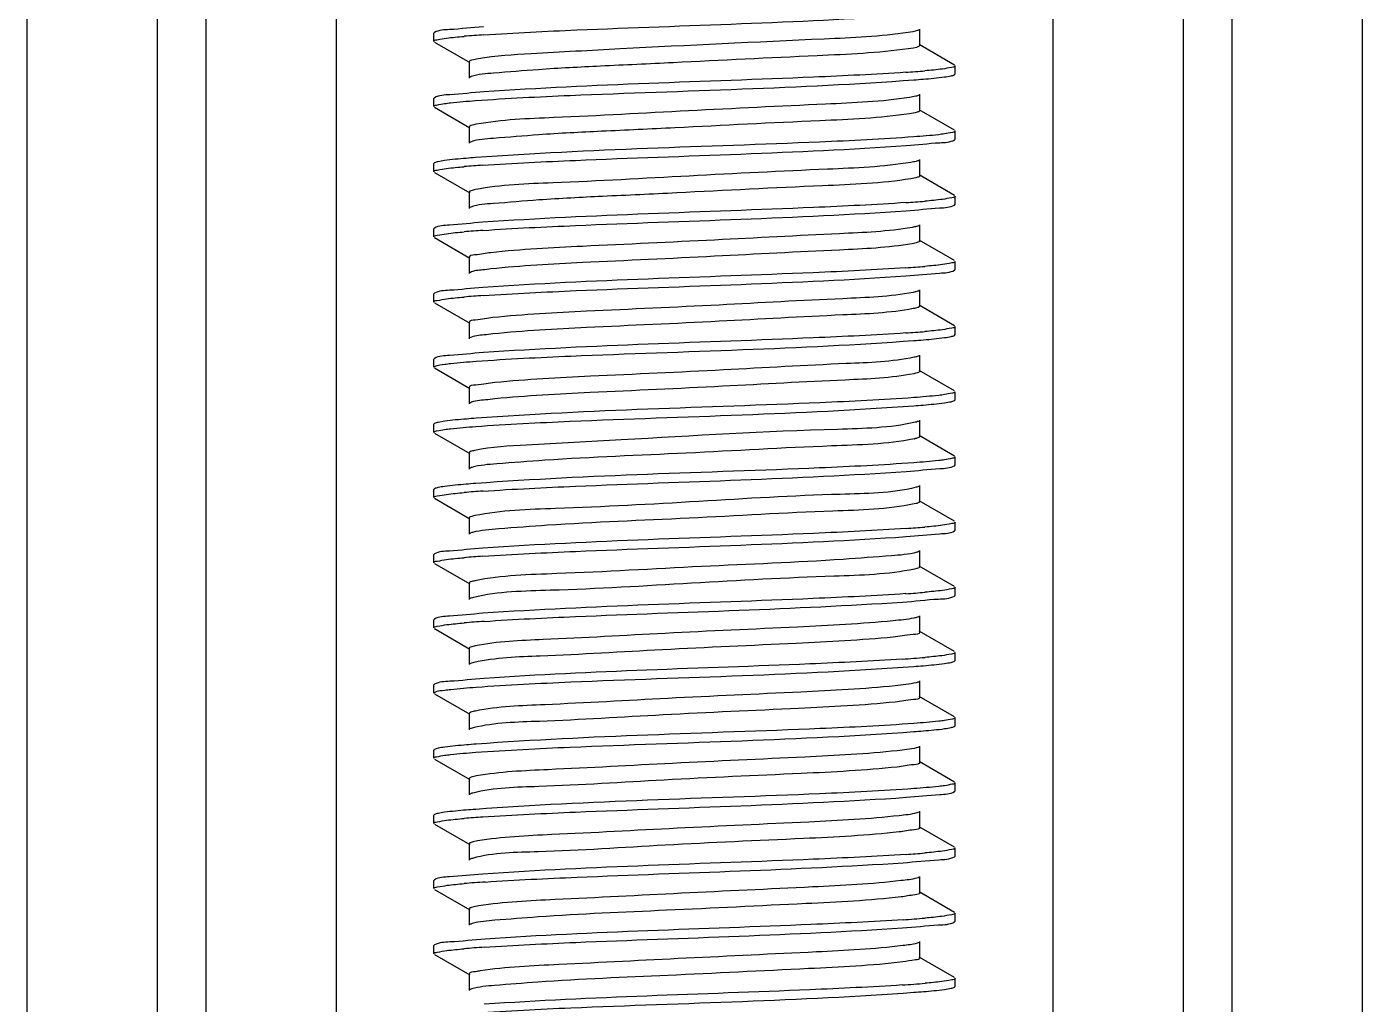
# Model space of a CAD drawing. Extents: x 27938 to 1507990, y 110129 to 923079.
# Drawn here: x 461348 to 461836.2, y 342401 to 342758.2 of the extents above; entities that cross this region are included whole.
import ezdxf

# ---------------------------------------------------------------- set-up
doc = ezdxf.new("R2010")
doc.units = 0
doc.header["$LTSCALE"] = 1000
doc.header["$MEASUREMENT"] = 0

msp = doc.modelspace()

# ---------------------------------------------------------------- linework, layer by layer
at = {"linetype": 'Continuous'}
for p, q in [((461347.99, 346328.15), (461347.99, 341587.12)), ((461395.62, 346328.15), (461395.62, 341587.12)), ((461413.48, 346328.15), (461413.48, 341587.12)), ((461461.1, 346328.15), (461461.1, 341587.12)), ((461723.05, 346328.15), (461723.05, 341587.12)), ((461770.67, 346328.15), (461770.67, 341587.12)), ((461788.53, 346328.15), (461788.53, 341587.12)), ((461836.16, 346328.15), (461836.16, 341587.12)), ((461497.05, 342756.05), (461496.82, 342755.79)), ((461496.82, 342752.81), (461496.82, 342755.79)), ((461496.82, 342752.81), (461496.82, 342755.79)), ((461674.44, 342751.32), (461674.44, 342757.28)), ((461497.05, 342752.55), (461509.97, 342745.07)), ((461687.1, 342744.14), (461674.18, 342751.63)), ((461509.71, 342745.37), (461509.71, 342739.42)), ((461687.33, 342740.91), (461687.33, 342743.88)), ((461687.33, 342740.91), (461687.33, 342743.88)), ((461687.1, 342740.65), (461687.33, 342740.91)), ((461497.05, 342732.24), (461496.82, 342731.98)), ((461496.82, 342729), (461496.82, 342731.98)), ((461496.82, 342729), (461496.82, 342731.98)), ((461674.44, 342727.51), (461674.44, 342733.47)), ((461497.05, 342728.74), (461509.97, 342721.26)), ((461687.1, 342720.33), (461674.18, 342727.81)), ((461509.71, 342721.56), (461509.71, 342715.61)), ((461687.33, 342717.09), (461687.33, 342720.07)), ((461687.33, 342717.09), (461687.33, 342720.07)), ((461510.41, 342716.1), (461509.97, 342715.91)), ((461687.1, 342716.83), (461687.33, 342717.09)), ((461674.44, 342703.7), (461674.44, 342709.65)), ((461497.05, 342708.42), (461496.82, 342708.16)), ((461496.82, 342705.19), (461496.82, 342708.16)), ((461496.82, 342705.19), (461496.82, 342708.16)), ((461497.05, 342704.93), (461509.97, 342697.44)), ((461687.1, 342696.52), (461674.18, 342704)), ((461509.71, 342697.75), (461509.71, 342691.79)), ((461687.33, 342693.28), (461687.33, 342696.26)), ((461687.33, 342693.28), (461687.33, 342696.26)), ((461510.37, 342692.27), (461509.97, 342692.09)), ((461687.1, 342693.02), (461687.33, 342693.28)), ((461674.44, 342679.89), (461674.44, 342685.84)), ((461497.05, 342684.61), (461496.82, 342684.35)), ((461496.82, 342681.37), (461496.82, 342684.35)), ((461496.82, 342681.37), (461496.82, 342684.35)), ((461497.05, 342681.11), (461509.97, 342673.63)), ((461687.1, 342672.71), (461674.18, 342680.19)), ((461509.71, 342673.93), (461509.71, 342667.98)), ((461687.33, 342669.47), (461687.33, 342672.44)), ((461687.33, 342669.47), (461687.33, 342672.44)), ((461687.1, 342669.21), (461687.33, 342669.47)), ((461497.05, 342660.8), (461496.82, 342660.54)), ((461674.44, 342656.07), (461674.44, 342662.03)), ((461496.82, 342657.56), (461496.82, 342660.54)), ((461496.82, 342657.56), (461496.82, 342660.54)), ((461497.05, 342657.3), (461509.97, 342649.82)), ((461687.1, 342648.89), (461674.18, 342656.38)), ((461509.71, 342650.12), (461509.71, 342644.17)), ((461687.33, 342645.66), (461687.33, 342648.63)), ((461687.33, 342645.66), (461687.33, 342648.63)), ((461687.1, 342645.39), (461687.33, 342645.66)), ((461497.05, 342636.99), (461496.82, 342636.73)), ((461496.82, 342633.75), (461496.82, 342636.73)), ((461496.82, 342633.75), (461496.82, 342636.73)), ((461674.44, 342632.26), (461674.44, 342638.21)), ((461497.05, 342633.49), (461509.97, 342626.01)), ((461687.1, 342625.08), (461674.18, 342632.56)), ((461509.71, 342626.31), (461509.71, 342620.35)), ((461687.1, 342621.58), (461687.33, 342621.84)), ((461687.33, 342621.84), (461687.33, 342624.82)), ((461687.33, 342621.84), (461687.33, 342624.82)), ((461497.05, 342613.17), (461496.82, 342612.91)), ((461496.82, 342609.94), (461496.82, 342612.91)), ((461496.82, 342609.94), (461496.82, 342612.91)), ((461674.44, 342608.45), (461674.44, 342614.4)), ((461497.05, 342609.68), (461509.97, 342602.19)), ((461687.1, 342601.27), (461674.18, 342608.75)), ((461509.71, 342602.49), (461509.71, 342596.54)), ((461687.1, 342597.77), (461687.33, 342598.03)), ((461687.33, 342598.03), (461687.33, 342601.01)), ((461687.33, 342598.03), (461687.33, 342601.01)), ((461497.05, 342589.36), (461496.82, 342589.1)), ((461496.82, 342586.12), (461496.82, 342589.1)), ((461496.82, 342586.12), (461496.82, 342589.1)), ((461674.44, 342584.64), (461674.44, 342590.59)), ((461497.05, 342585.86), (461509.97, 342578.38)), ((461673.06, 342583.94), (461672.39, 342583.79)), ((461687.1, 342577.45), (461674.18, 342584.94)), ((461509.71, 342578.68), (461509.71, 342572.73)), ((461687.1, 342573.96), (461687.33, 342574.22)), ((461687.33, 342574.22), (461687.33, 342577.19)), ((461687.33, 342574.22), (461687.33, 342577.19)), ((461497.05, 342565.55), (461496.82, 342565.29)), ((461496.82, 342562.31), (461496.82, 342565.29)), ((461496.82, 342562.31), (461496.82, 342565.29)), ((461674.44, 342560.82), (461674.44, 342566.78)), ((461497.05, 342562.05), (461509.97, 342554.57)), ((461673.35, 342560.2), (461672.43, 342559.98)), ((461687.1, 342553.64), (461674.18, 342561.12)), ((461509.71, 342554.87), (461509.71, 342548.92)), ((461687.33, 342550.4), (461687.33, 342553.38)), ((461687.33, 342550.4), (461687.33, 342553.38)), ((461687.1, 342550.14), (461687.33, 342550.4)), ((461497.05, 342541.74), (461496.82, 342541.47)), ((461496.82, 342538.5), (461496.82, 342541.47)), ((461496.82, 342538.5), (461496.82, 342541.47)), ((461674.44, 342537.01), (461674.44, 342542.96)), ((461497.05, 342538.24), (461509.97, 342530.76)), ((461687.1, 342529.83), (461674.18, 342537.31)), ((461509.71, 342531.06), (461509.71, 342525.1)), ((461687.33, 342526.59), (461687.33, 342529.57)), ((461687.33, 342526.59), (461687.33, 342529.57)), ((461687.1, 342526.33), (461687.33, 342526.59)), ((461674.44, 342513.2), (461674.44, 342519.15)), ((461497.05, 342517.92), (461496.82, 342517.66)), ((461496.82, 342514.69), (461496.82, 342517.66)), ((461496.82, 342514.69), (461496.82, 342517.66)), ((461497.05, 342514.42), (461509.97, 342506.94)), ((461687.1, 342506.02), (461674.18, 342513.5)), ((461509.71, 342507.24), (461509.71, 342501.29)), ((461687.33, 342502.78), (461687.33, 342505.76)), ((461687.33, 342502.78), (461687.33, 342505.76)), ((461687.1, 342502.52), (461687.33, 342502.78)), ((461674.44, 342489.38), (461674.44, 342495.34)), ((461497.05, 342494.11), (461496.82, 342493.85)), ((461496.82, 342490.87), (461496.82, 342493.85)), ((461496.82, 342490.87), (461496.82, 342493.85)), ((461497.05, 342490.61), (461509.97, 342483.13)), ((461687.1, 342482.2), (461674.18, 342489.69)), ((461509.71, 342483.43), (461509.71, 342477.48)), ((461687.33, 342478.97), (461687.33, 342481.94)), ((461687.33, 342478.97), (461687.33, 342481.94)), ((461687.1, 342478.71), (461687.33, 342478.97)), ((461674.44, 342465.57), (461674.44, 342471.52)), ((461497.05, 342470.3), (461496.82, 342470.04)), ((461496.82, 342467.06), (461496.82, 342470.04)), ((461496.82, 342467.06), (461496.82, 342470.04)), ((461497.05, 342466.8), (461509.97, 342459.32)), ((461687.1, 342458.39), (461674.18, 342465.87)), ((461509.71, 342459.62), (461509.71, 342453.66)), ((461687.33, 342455.15), (461687.33, 342458.13)), ((461687.33, 342455.15), (461687.33, 342458.13)), ((461687.1, 342454.89), (461687.33, 342455.15)), ((461497.05, 342446.48), (461496.82, 342446.22)), ((461496.82, 342443.25), (461496.82, 342446.22)), ((461496.82, 342443.25), (461496.82, 342446.22)), ((461674.44, 342441.76), (461674.44, 342447.71)), ((461497.05, 342442.99), (461509.97, 342435.5)), ((461687.1, 342434.58), (461674.18, 342442.06)), ((461509.71, 342435.81), (461509.71, 342429.85)), ((461687.1, 342431.08), (461687.33, 342431.34)), ((461687.33, 342431.34), (461687.33, 342434.32)), ((461687.33, 342431.34), (461687.33, 342434.32)), ((461497.05, 342422.67), (461496.82, 342422.41)), ((461496.82, 342419.43), (461496.82, 342422.41)), ((461496.82, 342419.43), (461496.82, 342422.41)), ((461674.44, 342417.95), (461674.44, 342423.9)), ((461497.05, 342419.17), (461509.97, 342411.69)), ((461687.1, 342410.76), (461674.18, 342418.25)), ((461509.71, 342411.99), (461509.71, 342406.04)), ((461687.1, 342407.27), (461687.33, 342407.53)), ((461687.33, 342407.53), (461687.33, 342410.5)), ((461687.33, 342407.53), (461687.33, 342410.5))]:
    msp.add_line(p, q, dxfattribs=at)
for centre, radius, start, end in [((461542.58, 342341.46), 414.65, 93.7954, 94.806), ((461641.94, 343150.67), 410.07, 273.829, 274.8033), ((461542.04, 342300.56), 407.91, 93.8436, 94.8035), ((461642.12, 343100.75), 407.77, 273.8442, 274.8035), ((461542.11, 342275.87), 408.78, 93.8362, 94.8047), ((461642, 343078.39), 409.22, 273.8345, 274.8034), ((461542.29, 342249.88), 410.97, 93.8204, 94.8056), ((461641.94, 343055.34), 409.99, 273.8294, 274.8033), ((461668.54, 342626.17), 18.96, 281.4996, 282.8069), ((461542.04, 342181.5), 407.9, 93.8437, 94.8034), ((461642.12, 342981.63), 407.71, 273.8446, 274.8036), ((461542.11, 342156.86), 408.74, 93.8366, 94.8046), ((461642.01, 342959.28), 409.19, 273.8348, 274.8034), ((461542.73, 342125.22), 416.58, 93.7887, 94.801), ((461640.25, 342957.6), 431.38, 273.6947, 274.7994), ((461542.04, 342062.44), 407.89, 93.8438, 94.8034), ((461642.13, 342862.51), 407.66, 273.845, 274.8036), ((461543.17, 342024.36), 422.21, 93.753, 94.8001), ((461640.65, 342857.33), 426.34, 273.7263, 274.8), ((461542.74, 342005.98), 416.76, 93.7875, 94.801), ((461640.27, 342838.38), 431.22, 273.6957, 274.7994)]:
    msp.add_arc(centre, radius, start, end, dxfattribs=at)
for points, knots in [([(461515.13, 342755.2), (461526.43, 342755.96), (461577.82, 342758.44), (461629.28, 342759.63), (461669.32, 342762.35)], [0, 0, 0, 0, 0.21997, 1, 1, 1, 1]), ([(461496.82, 342752.81), (461496.82, 342753.25), (461499.12, 342753.53), (461500.27, 342753.85), (461501.43, 342754)], [0, 0, 0, 0, 0.271456, 1, 1, 1, 1]), ([(461514.91, 342758.16), (461510.78, 342757.88), (461504.98, 342757.08), (461498.66, 342756.98), (461497.05, 342756.05)], [0, 0, 0, 0, 0.690434, 1, 1, 1, 1]), ([(461670.16, 342756.05), (461660.02, 342754.58), (461624.85, 342752.99), (461578.93, 342750.86), (461536.8, 342748.52), (461519.44, 342747.5), (461513.05, 342746.45)], [0, 0, 0, 0, 0.195214, 0.66949, 0.876579, 1, 1, 1, 1]), ([(461674.18, 342756.98), (461674, 342756.88), (461672.7, 342756.4), (461671.32, 342756.22), (461670.16, 342756.05)], [0, 0, 0, 0, 0.145106, 1, 1, 1, 1]), ([(461670.16, 342750.1), (461659.17, 342748.51), (461630.45, 342747.33), (461592.98, 342745.41), (461559.01, 342743.81), (461537.08, 342742.75), (461521.41, 342741.35), (461513.07, 342740.82), (461510.46, 342739.93)], [0, 0, 0, 0, 0.2081, 0.537452, 0.703534, 0.845734, 0.94828, 1, 1, 1, 1]), ([(461674.44, 342751.32), (461674.44, 342751.19), (461672.94, 342750.2), (461671.51, 342750.29), (461670.16, 342750.1)], [0, 0, 0, 0, 0.090621, 1, 1, 1, 1]), ([(461513.05, 342746.45), (461512.21, 342746.32), (461511.31, 342746.1), (461509.71, 342745.7), (461509.71, 342745.37)], [0, 0, 0, 0, 0.718866, 1, 1, 1, 1]), ([(461687.33, 342743.88), (461687.33, 342743.45), (461685.04, 342743.16), (461683.88, 342742.85), (461682.72, 342742.7)], [0, 0, 0, 0, 0.27149, 1, 1, 1, 1]), ([(461510.46, 342739.93), (461510.37, 342739.9), (461510.2, 342739.83), (461510.04, 342739.76), (461509.97, 342739.72)], [0, 0, 0, 0, 0.55363, 1, 1, 1, 1]), ([(461669.32, 342741.51), (461658.08, 342740.75), (461606.69, 342738.27), (461555.23, 342737.07), (461515.13, 342734.37)], [0, 0, 0, 0, 0.218927, 1, 1, 1, 1]), ([(461672.21, 342738.74), (461673.37, 342738.83), (461677.13, 342739.12), (461680.89, 342739.46), (461683.47, 342739.82)], [0, 0, 0, 0, 0.30751, 1, 1, 1, 1]), ([(461683.47, 342739.82), (461684.26, 342739.94), (461685.48, 342740.15), (461686.71, 342740.42), (461687.1, 342740.65)], [0, 0, 0, 0, 0.642991, 1, 1, 1, 1]), ([(461515.13, 342734.37), (461510.95, 342734.08), (461505.08, 342733.27), (461498.68, 342733.17), (461497.05, 342732.24)], [0, 0, 0, 0, 0.690663, 1, 1, 1, 1]), ([(461512.09, 342731.18), (461523.58, 342732.02), (461576.96, 342734.62), (461630.41, 342735.67), (461672.21, 342738.74)], [0, 0, 0, 0, 0.21564, 1, 1, 1, 1]), ([(461496.82, 342729), (461496.82, 342729.38), (461498.74, 342729.69), (461499.75, 342729.95), (461500.73, 342730.09)], [0, 0, 0, 0, 0.274278, 1, 1, 1, 1]), ([(461500.73, 342730.09), (461501.45, 342730.19), (461505.23, 342730.65), (461509.02, 342730.95), (461512.09, 342731.18)], [0, 0, 0, 0, 0.191483, 1, 1, 1, 1]), ([(461670.67, 342732.31), (461660.52, 342730.75), (461633.51, 342729.62), (461590.21, 342727.48), (461547.71, 342725.12), (461521.67, 342724.24), (461512.31, 342722.51)], [0, 0, 0, 0, 0.194105, 0.509785, 0.82001, 1, 1, 1, 1]), ([(461674.18, 342733.16), (461673.8, 342732.94), (461672.6, 342732.65), (461671.43, 342732.43), (461670.67, 342732.31)], [0, 0, 0, 0, 0.36416, 1, 1, 1, 1]), ([(461670.67, 342726.36), (461659.84, 342724.7), (461631.15, 342723.6), (461593.64, 342721.62), (461559.39, 342720.01), (461537.21, 342718.95), (461521.42, 342717.52), (461513.01, 342717.02), (461510.41, 342716.1)], [0, 0, 0, 0, 0.204575, 0.534732, 0.702004, 0.845303, 0.948449, 1, 1, 1, 1]), ([(461674.44, 342727.51), (461674.44, 342727.14), (461672.62, 342726.75), (461671.62, 342726.51), (461670.67, 342726.36)], [0, 0, 0, 0, 0.278319, 1, 1, 1, 1]), ([(461512.31, 342722.51), (461511.66, 342722.39), (461510.92, 342722.22), (461509.71, 342721.83), (461509.71, 342721.56)], [0, 0, 0, 0, 0.712667, 1, 1, 1, 1]), ([(461687.33, 342720.07), (461687.33, 342719.7), (461685.44, 342719.38), (461684.44, 342719.13), (461683.47, 342718.99)], [0, 0, 0, 0, 0.274533, 1, 1, 1, 1]), ([(461672.21, 342717.91), (461660.75, 342717.06), (461607.38, 342714.46), (461553.92, 342713.4), (461512.09, 342710.34)], [0, 0, 0, 0, 0.215051, 1, 1, 1, 1]), ([(461514.7, 342707.55), (461525.99, 342708.32), (461577.57, 342710.8), (461629.22, 342711.99), (461669.46, 342714.73)], [0, 0, 0, 0, 0.219067, 1, 1, 1, 1]), ([(461669.46, 342714.73), (461673.54, 342715.01), (461679.27, 342715.81), (461685.51, 342715.92), (461687.1, 342716.83)], [0, 0, 0, 0, 0.690176, 1, 1, 1, 1]), ([(461683.47, 342718.99), (461682.76, 342718.89), (461679.01, 342718.43), (461675.25, 342718.13), (461672.21, 342717.91)], [0, 0, 0, 0, 0.191313, 1, 1, 1, 1]), ([(461512.09, 342710.34), (461510.93, 342710.25), (461507.13, 342709.96), (461503.34, 342709.62), (461500.73, 342709.25)], [0, 0, 0, 0, 0.307323, 1, 1, 1, 1]), ([(461496.82, 342705.19), (461496.82, 342705.62), (461499.1, 342705.91), (461500.25, 342706.22), (461501.4, 342706.37)], [0, 0, 0, 0, 0.271597, 1, 1, 1, 1]), ([(461500.73, 342709.25), (461499.93, 342709.14), (461498.7, 342708.93), (461497.44, 342708.65), (461497.05, 342708.42)], [0, 0, 0, 0, 0.643579, 1, 1, 1, 1]), ([(461671.15, 342708.58), (461661.11, 342706.93), (461633.99, 342705.88), (461590.41, 342703.67), (461547.57, 342701.25), (461521.34, 342700.47), (461512.02, 342698.64)], [0, 0, 0, 0, 0.1914, 0.508904, 0.82143, 1, 1, 1, 1]), ([(461674.17, 342709.35), (461673.84, 342709.16), (461672.81, 342708.88), (461671.8, 342708.68), (461671.15, 342708.58)], [0, 0, 0, 0, 0.370146, 1, 1, 1, 1]), ([(461671.15, 342702.62), (461660.5, 342700.87), (461631.84, 342699.87), (461594.32, 342697.83), (461559.78, 342696.22), (461537.37, 342695.16), (461521.44, 342693.7), (461512.97, 342693.22), (461510.37, 342692.27)], [0, 0, 0, 0, 0.200932, 0.531835, 0.700309, 0.844745, 0.948548, 1, 1, 1, 1]), ([(461674.44, 342703.7), (461674.43, 342703.37), (461672.87, 342702.97), (461671.97, 342702.76), (461671.15, 342702.62)], [0, 0, 0, 0, 0.281673, 1, 1, 1, 1]), ([(461512.02, 342698.64), (461511.44, 342698.53), (461510.77, 342698.38), (461509.71, 342697.99), (461509.71, 342697.75)], [0, 0, 0, 0, 0.709469, 1, 1, 1, 1]), ([(461687.33, 342696.26), (461687.33, 342695.83), (461685.05, 342695.54), (461683.9, 342695.23), (461682.76, 342695.08)], [0, 0, 0, 0, 0.27161, 1, 1, 1, 1]), ([(461669.46, 342693.9), (461658.17, 342693.13), (461606.59, 342690.64), (461554.94, 342689.46), (461514.7, 342686.71)], [0, 0, 0, 0, 0.219037, 1, 1, 1, 1]), ([(461514.77, 342683.74), (461526.04, 342684.51), (461577.58, 342686.99), (461629.18, 342688.18), (461669.37, 342690.92)], [0, 0, 0, 0, 0.219143, 1, 1, 1, 1]), ([(461669.37, 342690.92), (461673.47, 342691.2), (461679.23, 342691.99), (461685.5, 342692.1), (461687.1, 342693.02)], [0, 0, 0, 0, 0.690266, 1, 1, 1, 1]), ([(461514.7, 342686.71), (461510.62, 342686.43), (461504.89, 342685.64), (461498.65, 342685.53), (461497.05, 342684.61)], [0, 0, 0, 0, 0.690196, 1, 1, 1, 1]), ([(461674.17, 342685.54), (461673.88, 342685.37), (461673.01, 342685.12), (461672.14, 342684.94), (461671.59, 342684.84)], [0, 0, 0, 0, 0.376739, 1, 1, 1, 1]), ([(461496.82, 342681.37), (461496.82, 342681.8), (461499.09, 342682.09), (461500.24, 342682.4), (461501.38, 342682.55)], [0, 0, 0, 0, 0.271633, 1, 1, 1, 1]), ([(461671.59, 342684.84), (461662.84, 342683.29), (461638.66, 342682.33), (461598.57, 342680.1), (461556.08, 342678.19), (461528.79, 342676.81), (461517.64, 342675.61)], [0, 0, 0, 0, 0.172879, 0.468878, 0.781995, 1, 1, 1, 1]), ([(461517.64, 342675.61), (461515.66, 342675.4), (461513.77, 342674.81), (461509.71, 342674.66), (461509.72, 342673.93)], [0, 0, 0, 0, 0.733223, 1, 1, 1, 1]), ([(461671.59, 342678.89), (461662.84, 342677.34), (461638.66, 342676.38), (461598.57, 342674.14), (461556.08, 342672.24), (461528.79, 342670.85), (461517.64, 342669.66)], [0, 0, 0, 0, 0.172879, 0.468878, 0.781995, 1, 1, 1, 1]), ([(461674.44, 342679.89), (461674.43, 342679.6), (461673.11, 342679.2), (461672.31, 342679.01), (461671.59, 342678.89)], [0, 0, 0, 0, 0.285344, 1, 1, 1, 1]), ([(461687.33, 342672.44), (461687.33, 342672.01), (461685.04, 342671.73), (461683.89, 342671.41), (461682.74, 342671.26)], [0, 0, 0, 0, 0.271534, 1, 1, 1, 1]), ([(461517.64, 342669.66), (461516.68, 342669.55), (461514.14, 342669.17), (461511.38, 342669.1), (461509.97, 342668.28)], [0, 0, 0, 0, 0.372684, 1, 1, 1, 1]), ([(461669.37, 342670.08), (461658.09, 342669.31), (461606.55, 342666.83), (461554.96, 342665.64), (461514.77, 342662.9)], [0, 0, 0, 0, 0.219178, 1, 1, 1, 1]), ([(461514.91, 342659.94), (461526.19, 342660.7), (461577.66, 342663.18), (461629.2, 342664.37), (461669.32, 342667.1)], [0, 0, 0, 0, 0.219437, 1, 1, 1, 1]), ([(461669.32, 342667.1), (461673.44, 342667.38), (461679.21, 342668.18), (461685.49, 342668.29), (461687.1, 342669.21)], [0, 0, 0, 0, 0.690313, 1, 1, 1, 1]), ([(461514.77, 342662.9), (461510.67, 342662.62), (461504.92, 342661.83), (461498.65, 342661.72), (461497.05, 342660.8)], [0, 0, 0, 0, 0.690275, 1, 1, 1, 1]), ([(461672.01, 342661.1), (461663.55, 342659.49), (461639.75, 342658.63), (461600.02, 342656.32), (461557.35, 342654.46), (461529.75, 342653.05), (461518.37, 342651.87)], [0, 0, 0, 0, 0.167774, 0.461831, 0.776883, 1, 1, 1, 1]), ([(461674.17, 342661.73), (461673.92, 342661.58), (461673.2, 342661.35), (461672.46, 342661.19), (461672.01, 342661.1)], [0, 0, 0, 0, 0.384134, 1, 1, 1, 1]), ([(461496.82, 342657.56), (461496.82, 342657.99), (461499.1, 342658.28), (461500.25, 342658.59), (461501.39, 342658.74)], [0, 0, 0, 0, 0.271588, 1, 1, 1, 1]), ([(461674.44, 342656.07), (461674.43, 342655.82), (461673.33, 342655.43), (461672.62, 342655.27), (461672.01, 342655.15)], [0, 0, 0, 0, 0.289775, 1, 1, 1, 1]), ([(461518.37, 342651.87), (461516.21, 342651.65), (461514.16, 342651), (461509.71, 342650.91), (461509.72, 342650.12)], [0, 0, 0, 0, 0.734072, 1, 1, 1, 1]), ([(461672.01, 342655.15), (461663.55, 342653.54), (461639.75, 342652.67), (461600.02, 342650.37), (461557.35, 342648.5), (461529.75, 342647.09), (461518.37, 342645.92)], [0, 0, 0, 0, 0.167774, 0.461831, 0.776883, 1, 1, 1, 1]), ([(461669.32, 342646.26), (461658.06, 342645.5), (461606.59, 342643.02), (461555.05, 342641.82), (461514.91, 342639.1)], [0, 0, 0, 0, 0.219145, 1, 1, 1, 1]), ([(461687.33, 342648.63), (461687.33, 342648.2), (461685.04, 342647.91), (461683.88, 342647.6), (461682.72, 342647.45)], [0, 0, 0, 0, 0.271494, 1, 1, 1, 1]), ([(461518.37, 342645.92), (461517.31, 342645.81), (461514.53, 342645.4), (461511.51, 342645.36), (461509.97, 342644.47)], [0, 0, 0, 0, 0.374658, 1, 1, 1, 1]), ([(461512.25, 342635.94), (461523.76, 342636.78), (461577.1, 342639.37), (461630.52, 342640.42), (461672.27, 342643.5)], [0, 0, 0, 0, 0.216129, 1, 1, 1, 1]), ([(461672.27, 342643.5), (461673.42, 342643.58), (461677.17, 342643.87), (461680.91, 342644.21), (461683.49, 342644.58)], [0, 0, 0, 0, 0.307527, 1, 1, 1, 1]), ([(461683.49, 342644.58), (461684.27, 342644.69), (461685.48, 342644.9), (461686.72, 342645.17), (461687.1, 342645.39)], [0, 0, 0, 0, 0.642834, 1, 1, 1, 1]), ([(461514.91, 342639.1), (461510.77, 342638.82), (461504.98, 342638.02), (461498.66, 342637.91), (461497.05, 342636.99)], [0, 0, 0, 0, 0.690428, 1, 1, 1, 1]), ([(461672.39, 342637.37), (461664.24, 342635.68), (461640.83, 342634.93), (461601.48, 342632.55), (461558.63, 342630.72), (461530.75, 342629.29), (461519.12, 342628.14)], [0, 0, 0, 0, 0.162646, 0.454753, 0.771748, 1, 1, 1, 1]), ([(461674.18, 342637.91), (461673.97, 342637.79), (461673.37, 342637.59), (461672.76, 342637.44), (461672.39, 342637.37)], [0, 0, 0, 0, 0.392529, 1, 1, 1, 1]), ([(461496.82, 342633.75), (461496.82, 342633.87), (461498.23, 342634.76), (461499.53, 342634.67), (461500.78, 342634.85)], [0, 0, 0, 0, 0.088901, 1, 1, 1, 1]), ([(461500.78, 342634.85), (461501.51, 342634.95), (461505.32, 342635.41), (461509.15, 342635.71), (461512.25, 342635.94)], [0, 0, 0, 0, 0.191572, 1, 1, 1, 1]), ([(461674.44, 342632.26), (461674.44, 342632.03), (461673.44, 342631.64), (461672.79, 342631.49), (461672.23, 342631.38)], [0, 0, 0, 0, 0.292517, 1, 1, 1, 1]), ([(461519.12, 342628.14), (461516.77, 342627.9), (461514.57, 342627.19), (461509.71, 342627.16), (461509.72, 342626.31)], [0, 0, 0, 0, 0.734772, 1, 1, 1, 1]), ([(461672.23, 342631.38), (461663.99, 342629.73), (461640.53, 342628.93), (461601.17, 342626.59), (461558.46, 342624.75), (461530.69, 342623.33), (461519.12, 342622.18)], [0, 0, 0, 0, 0.164346, 0.456483, 0.772538, 1, 1, 1, 1]), ([(461519.12, 342622.18), (461517.96, 342622.07), (461514.94, 342621.63), (461511.64, 342621.63), (461509.97, 342620.66)], [0, 0, 0, 0, 0.376452, 1, 1, 1, 1]), ([(461672.27, 342622.66), (461660.83, 342621.82), (461607.49, 342619.21), (461554.07, 342618.15), (461512.25, 342615.1)], [0, 0, 0, 0, 0.214712, 1, 1, 1, 1]), ([(461683.49, 342623.74), (461682.78, 342623.64), (461679.05, 342623.18), (461675.3, 342622.88), (461672.27, 342622.66)], [0, 0, 0, 0, 0.191302, 1, 1, 1, 1]), ([(461687.33, 342624.82), (461687.33, 342624.45), (461685.44, 342624.13), (461684.45, 342623.88), (461683.49, 342623.74)], [0, 0, 0, 0, 0.274605, 1, 1, 1, 1]), ([(461512.1, 342612.11), (461523.59, 342612.95), (461576.96, 342615.56), (461630.42, 342616.6), (461672.21, 342619.68)], [0, 0, 0, 0, 0.215653, 1, 1, 1, 1]), ([(461672.21, 342619.68), (461673.37, 342619.76), (461677.13, 342620.06), (461680.89, 342620.4), (461683.47, 342620.76)], [0, 0, 0, 0, 0.307511, 1, 1, 1, 1]), ([(461683.47, 342620.76), (461684.26, 342620.87), (461685.48, 342621.08), (461686.71, 342621.36), (461687.1, 342621.58)], [0, 0, 0, 0, 0.642987, 1, 1, 1, 1]), ([(461500.78, 342614.01), (461499.96, 342613.9), (461498.72, 342613.68), (461497.45, 342613.4), (461497.05, 342613.17)], [0, 0, 0, 0, 0.644071, 1, 1, 1, 1]), ([(461500.73, 342611.03), (461501.45, 342611.13), (461505.23, 342611.59), (461509.03, 342611.89), (461512.1, 342612.11)], [0, 0, 0, 0, 0.191488, 1, 1, 1, 1]), ([(461512.25, 342615.1), (461511.07, 342615.01), (461507.24, 342614.72), (461503.41, 342614.38), (461500.78, 342614.01)], [0, 0, 0, 0, 0.307216, 1, 1, 1, 1]), ([(461672.74, 342613.63), (461663.49, 342611.52), (461627.31, 342610.83), (461580.11, 342608.05), (461535.93, 342605.48), (461517.94, 342604.64), (461511.71, 342603.33)], [0, 0, 0, 0, 0.176446, 0.666999, 0.881663, 1, 1, 1, 1]), ([(461674.17, 342614.1), (461674, 342614), (461673.52, 342613.82), (461673.04, 342613.7), (461672.74, 342613.63)], [0, 0, 0, 0, 0.401923, 1, 1, 1, 1]), ([(461496.82, 342609.94), (461496.82, 342610.31), (461498.74, 342610.63), (461499.75, 342610.89), (461500.73, 342611.03)], [0, 0, 0, 0, 0.274271, 1, 1, 1, 1]), ([(461672.32, 342607.59), (461662.43, 342605.57), (461634.45, 342604.95), (461589.6, 342602.13), (461548.67, 342600.73), (461522.65, 342598.62), (461513.63, 342598), (461510.7, 342597.13)], [0, 0, 0, 0, 0.18687, 0.514831, 0.834376, 0.943334, 1, 1, 1, 1]), ([(461674.43, 342608.45), (461674.43, 342608.26), (461673.7, 342607.9), (461673.17, 342607.78), (461672.74, 342607.68)], [0, 0, 0, 0, 0.301807, 1, 1, 1, 1]), ([(461511.71, 342603.33), (461511.2, 342603.22), (461510.6, 342603.09), (461509.72, 342602.71), (461509.72, 342602.49)], [0, 0, 0, 0, 0.704889, 1, 1, 1, 1]), ([(461672.21, 342598.84), (461660.76, 342598), (461607.38, 342595.4), (461553.93, 342594.34), (461512.1, 342591.28)], [0, 0, 0, 0, 0.215042, 1, 1, 1, 1]), ([(461669.46, 342595.67), (461673.54, 342595.95), (461679.27, 342596.74), (461685.51, 342596.85), (461687.1, 342597.77)], [0, 0, 0, 0, 0.690173, 1, 1, 1, 1]), ([(461683.47, 342599.92), (461682.76, 342599.82), (461679.02, 342599.36), (461675.26, 342599.07), (461672.21, 342598.84)], [0, 0, 0, 0, 0.191313, 1, 1, 1, 1]), ([(461687.33, 342601.01), (461687.33, 342600.64), (461685.44, 342600.32), (461684.44, 342600.06), (461683.47, 342599.92)], [0, 0, 0, 0, 0.274535, 1, 1, 1, 1]), ([(461510.7, 342597.13), (461510.56, 342597.09), (461510.31, 342597), (461510.07, 342596.9), (461509.98, 342596.84)], [0, 0, 0, 0, 0.569367, 1, 1, 1, 1]), ([(461514.7, 342588.48), (461525.99, 342589.25), (461577.57, 342591.74), (461629.22, 342592.93), (461669.46, 342595.67)], [0, 0, 0, 0, 0.219068, 1, 1, 1, 1]), ([(461500.73, 342590.19), (461499.93, 342590.08), (461498.7, 342589.86), (461497.44, 342589.58), (461497.05, 342589.36)], [0, 0, 0, 0, 0.643594, 1, 1, 1, 1]), ([(461512.1, 342591.28), (461510.93, 342591.19), (461507.14, 342590.89), (461503.34, 342590.56), (461500.73, 342590.19)], [0, 0, 0, 0, 0.307318, 1, 1, 1, 1]), ([(461673.06, 342589.89), (461664.07, 342587.62), (461637.24, 342587.43), (461593.47, 342584.61), (461548.97, 342582.19), (461521.42, 342581.54), (461511.74, 342579.52)], [0, 0, 0, 0, 0.172051, 0.492047, 0.816531, 1, 1, 1, 1]), ([(461674.18, 342590.29), (461674.03, 342590.21), (461673.66, 342590.06), (461673.29, 342589.95), (461673.06, 342589.89)], [0, 0, 0, 0, 0.41269, 1, 1, 1, 1]), ([(461496.82, 342586.12), (461496.82, 342586.55), (461499.1, 342586.84), (461500.25, 342587.15), (461501.4, 342587.3)], [0, 0, 0, 0, 0.271594, 1, 1, 1, 1]), ([(461672.39, 342583.79), (461662.65, 342581.77), (461634.97, 342581.17), (461590.43, 342578.37), (461549.59, 342576.92), (461523.3, 342574.89), (461514.07, 342574.21), (461510.97, 342573.39)], [0, 0, 0, 0, 0.184387, 0.509861, 0.829743, 0.940495, 1, 1, 1, 1]), ([(461674.43, 342584.64), (461674.43, 342584.47), (461673.86, 342584.14), (461673.41, 342584.03), (461673.06, 342583.94)], [0, 0, 0, 0, 0.310032, 1, 1, 1, 1]), ([(461511.74, 342579.52), (461511.23, 342579.42), (461510.62, 342579.28), (461509.72, 342578.9), (461509.72, 342578.68)], [0, 0, 0, 0, 0.705216, 1, 1, 1, 1]), ([(461510.97, 342573.39), (461510.77, 342573.34), (461510.43, 342573.24), (461510.1, 342573.1), (461509.98, 342573.03)], [0, 0, 0, 0, 0.58242, 1, 1, 1, 1]), ([(461669.46, 342574.83), (461658.18, 342574.06), (461606.59, 342571.58), (461554.94, 342570.39), (461514.7, 342567.65)], [0, 0, 0, 0, 0.219029, 1, 1, 1, 1]), ([(461669.37, 342571.85), (461673.47, 342572.13), (461679.23, 342572.93), (461685.5, 342573.04), (461687.1, 342573.96)], [0, 0, 0, 0, 0.690264, 1, 1, 1, 1]), ([(461687.33, 342577.19), (461687.33, 342576.76), (461685.06, 342576.48), (461683.9, 342576.16), (461682.76, 342576.02)], [0, 0, 0, 0, 0.271614, 1, 1, 1, 1]), ([(461514.76, 342564.67), (461526.04, 342565.44), (461577.58, 342567.93), (461629.18, 342569.12), (461669.37, 342571.85)], [0, 0, 0, 0, 0.219138, 1, 1, 1, 1]), ([(461496.82, 342562.31), (461496.82, 342562.74), (461499.09, 342563.03), (461500.24, 342563.34), (461501.38, 342563.49)], [0, 0, 0, 0, 0.271633, 1, 1, 1, 1]), ([(461514.7, 342567.65), (461510.62, 342567.37), (461504.89, 342566.58), (461498.65, 342566.46), (461497.05, 342565.55)], [0, 0, 0, 0, 0.690195, 1, 1, 1, 1]), ([(461673.35, 342566.16), (461670.34, 342565.31), (461661.24, 342564.66), (461635.1, 342562.59), (461594.21, 342561.16), (461549.49, 342558.35), (461521.63, 342557.74), (461511.8, 342555.72)], [0, 0, 0, 0, 0.057838, 0.167543, 0.487244, 0.814181, 1, 1, 1, 1]), ([(461674.18, 342566.47), (461674.07, 342566.41), (461673.79, 342566.29), (461673.51, 342566.2), (461673.35, 342566.16)], [0, 0, 0, 0, 0.425019, 1, 1, 1, 1]), ([(461672.43, 342559.98), (461662.83, 342557.97), (461635.45, 342557.34), (461591.15, 342554.88), (461547.32, 342552.18), (461520.42, 342551.83), (461511.27, 342549.65)], [0, 0, 0, 0, 0.182223, 0.50526, 0.82533, 1, 1, 1, 1]), ([(461674.43, 342560.82), (461674.43, 342560.69), (461674, 342560.39), (461673.63, 342560.28), (461673.35, 342560.2)], [0, 0, 0, 0, 0.320305, 1, 1, 1, 1]), ([(461511.8, 342555.72), (461511.27, 342555.62), (461510.65, 342555.47), (461509.72, 342555.09), (461509.72, 342554.87)], [0, 0, 0, 0, 0.705925, 1, 1, 1, 1]), ([(461687.33, 342553.38), (461687.33, 342552.95), (461685.04, 342552.66), (461683.89, 342552.35), (461682.74, 342552.2)], [0, 0, 0, 0, 0.271536, 1, 1, 1, 1]), ([(461511.27, 342549.65), (461511.01, 342549.59), (461510.57, 342549.47), (461510.14, 342549.31), (461509.98, 342549.22)], [0, 0, 0, 0, 0.593796, 1, 1, 1, 1]), ([(461669.37, 342551.02), (461658.09, 342550.25), (461606.55, 342547.77), (461554.95, 342546.58), (461514.76, 342543.84)], [0, 0, 0, 0, 0.219177, 1, 1, 1, 1]), ([(461668.05, 342547.95), (461672.47, 342548.24), (461678.64, 342549.1), (461685.39, 342549.16), (461687.1, 342550.14)], [0, 0, 0, 0, 0.691533, 1, 1, 1, 1]), ([(461514.76, 342543.84), (461510.66, 342543.56), (461504.91, 342542.76), (461498.65, 342542.65), (461497.05, 342541.74)], [0, 0, 0, 0, 0.690271, 1, 1, 1, 1]), ([(461515.2, 342540.89), (461526.34, 342541.64), (461577.29, 342544.09), (461628.29, 342545.33), (461668.05, 342547.95)], [0, 0, 0, 0, 0.218817, 1, 1, 1, 1]), ([(461496.82, 342538.5), (461496.82, 342538.94), (461499.18, 342539.22), (461500.37, 342539.55), (461501.55, 342539.7)], [0, 0, 0, 0, 0.27108, 1, 1, 1, 1]), ([(461664.71, 342541.1), (461653.08, 342539.97), (461625.28, 342538.54), (461582.6, 342536.71), (461543.4, 342534.37), (461520.06, 342533.58), (461511.88, 342531.93)], [0, 0, 0, 0, 0.228997, 0.545176, 0.836537, 1, 1, 1, 1]), ([(461673.6, 342542.42), (461673.16, 342542.28), (461670.23, 342541.63), (461667.24, 342541.35), (461664.71, 342541.1)], [0, 0, 0, 0, 0.152407, 1, 1, 1, 1]), ([(461674.18, 342542.66), (461674.1, 342542.62), (461673.91, 342542.53), (461673.71, 342542.46), (461673.6, 342542.42)], [0, 0, 0, 0, 0.43932, 1, 1, 1, 1]), ([(461664.71, 342535.15), (461652.93, 342534), (461624.81, 342532.56), (461581.76, 342530.76), (461542.59, 342528.27), (461519.38, 342527.67), (461511.46, 342525.88)], [0, 0, 0, 0, 0.23121, 0.549998, 0.841262, 1, 1, 1, 1]), ([(461674.44, 342537.01), (461674.44, 342536.13), (461669.42, 342536.14), (461667.14, 342535.39), (461664.71, 342535.15)], [0, 0, 0, 0, 0.265195, 1, 1, 1, 1]), ([(461511.88, 342531.93), (461511.33, 342531.82), (461510.69, 342531.67), (461509.72, 342531.29), (461509.72, 342531.06)], [0, 0, 0, 0, 0.706927, 1, 1, 1, 1]), ([(461687.33, 342529.57), (461687.33, 342529.11), (461684.88, 342528.84), (461683.66, 342528.5), (461682.43, 342528.35)], [0, 0, 0, 0, 0.270528, 1, 1, 1, 1]), ([(461511.46, 342525.88), (461511.15, 342525.82), (461510.65, 342525.69), (461510.16, 342525.51), (461509.98, 342525.4)], [0, 0, 0, 0, 0.599352, 1, 1, 1, 1]), ([(461512.26, 342516.87), (461523.77, 342517.71), (461577.11, 342520.31), (461630.53, 342521.35), (461672.27, 342524.43)], [0, 0, 0, 0, 0.216148, 1, 1, 1, 1]), ([(461668.05, 342527.11), (461656.77, 342526.37), (461605.82, 342523.93), (461554.81, 342522.72), (461515.2, 342520.06)], [0, 0, 0, 0, 0.221759, 1, 1, 1, 1]), ([(461672.27, 342524.43), (461673.42, 342524.52), (461677.17, 342524.81), (461680.91, 342525.15), (461683.49, 342525.51)], [0, 0, 0, 0, 0.307527, 1, 1, 1, 1]), ([(461683.49, 342525.51), (461684.27, 342525.62), (461685.48, 342525.83), (461686.72, 342526.11), (461687.1, 342526.33)], [0, 0, 0, 0, 0.642828, 1, 1, 1, 1]), ([(461515.2, 342520.06), (461511, 342519.77), (461505.11, 342518.96), (461498.69, 342518.86), (461497.05, 342517.92)], [0, 0, 0, 0, 0.690689, 1, 1, 1, 1]), ([(461496.82, 342514.69), (461496.82, 342514.81), (461498.23, 342515.7), (461499.53, 342515.61), (461500.78, 342515.78)], [0, 0, 0, 0, 0.088892, 1, 1, 1, 1]), ([(461500.78, 342515.78), (461501.51, 342515.88), (461505.33, 342516.35), (461509.16, 342516.65), (461512.26, 342516.87)], [0, 0, 0, 0, 0.191574, 1, 1, 1, 1]), ([(461665.48, 342517.37), (461653.99, 342516.2), (461626.28, 342514.78), (461583.53, 342512.93), (461543.95, 342510.6), (461520.31, 342509.78), (461511.98, 342508.14)], [0, 0, 0, 0, 0.22522, 0.541066, 0.834324, 1, 1, 1, 1]), ([(461674.18, 342518.85), (461673.86, 342518.67), (461670.98, 342517.88), (461668.05, 342517.63), (461665.48, 342517.37)], [0, 0, 0, 0, 0.123951, 1, 1, 1, 1]), ([(461665.48, 342511.41), (461653.73, 342510.22), (461625.43, 342508.78), (461582, 342506.99), (461542.5, 342504.37), (461519.09, 342503.92), (461511.22, 342502.02)], [0, 0, 0, 0, 0.229214, 0.549847, 0.842959, 1, 1, 1, 1]), ([(461674.43, 342513.2), (461674.44, 342512.38), (461669.82, 342512.32), (461667.72, 342511.64), (461665.48, 342511.41)], [0, 0, 0, 0, 0.265624, 1, 1, 1, 1]), ([(461511.98, 342508.14), (461511.41, 342508.02), (461510.74, 342507.87), (461509.72, 342507.48), (461509.72, 342507.24)], [0, 0, 0, 0, 0.708145, 1, 1, 1, 1]), ([(461683.49, 342504.68), (461682.78, 342504.57), (461679.05, 342504.12), (461675.3, 342503.82), (461672.27, 342503.6)], [0, 0, 0, 0, 0.191302, 1, 1, 1, 1]), ([(461687.33, 342505.76), (461687.33, 342505.39), (461685.45, 342505.07), (461684.45, 342504.81), (461683.49, 342504.68)], [0, 0, 0, 0, 0.274607, 1, 1, 1, 1]), ([(461511.22, 342502.02), (461510.97, 342501.96), (461510.55, 342501.84), (461510.13, 342501.68), (461509.98, 342501.59)], [0, 0, 0, 0, 0.591731, 1, 1, 1, 1]), ([(461512.1, 342493.05), (461523.59, 342493.89), (461576.97, 342496.49), (461630.42, 342497.54), (461672.22, 342500.61)], [0, 0, 0, 0, 0.215666, 1, 1, 1, 1]), ([(461672.27, 342503.6), (461660.84, 342502.75), (461607.5, 342500.15), (461554.08, 342499.09), (461512.26, 342496.04)], [0, 0, 0, 0, 0.214698, 1, 1, 1, 1]), ([(461672.22, 342500.61), (461673.37, 342500.7), (461677.13, 342500.99), (461680.89, 342501.33), (461683.47, 342501.7)], [0, 0, 0, 0, 0.307511, 1, 1, 1, 1]), ([(461683.47, 342501.7), (461684.26, 342501.81), (461685.48, 342502.02), (461686.71, 342502.3), (461687.1, 342502.52)], [0, 0, 0, 0, 0.642983, 1, 1, 1, 1]), ([(461500.78, 342494.95), (461499.97, 342494.83), (461498.72, 342494.62), (461497.45, 342494.34), (461497.05, 342494.11)], [0, 0, 0, 0, 0.644088, 1, 1, 1, 1]), ([(461512.26, 342496.04), (461511.08, 342495.95), (461507.25, 342495.65), (461503.42, 342495.31), (461500.78, 342494.95)], [0, 0, 0, 0, 0.307214, 1, 1, 1, 1]), ([(461674.18, 342495.04), (461673.88, 342494.86), (461671.25, 342494.12), (461668.56, 342493.88), (461666.21, 342493.63)], [0, 0, 0, 0, 0.1262, 1, 1, 1, 1]), ([(461496.82, 342490.87), (461496.82, 342491.25), (461498.74, 342491.56), (461499.75, 342491.82), (461500.73, 342491.96)], [0, 0, 0, 0, 0.274264, 1, 1, 1, 1]), ([(461500.73, 342491.96), (461501.46, 342492.06), (461505.24, 342492.52), (461509.03, 342492.82), (461512.1, 342493.05)], [0, 0, 0, 0, 0.191492, 1, 1, 1, 1]), ([(461666.21, 342493.63), (461654.97, 342492.44), (461627.55, 342491.05), (461584.99, 342489.16), (461545.04, 342486.9), (461521.01, 342485.97), (461512.38, 342484.4)], [0, 0, 0, 0, 0.2201, 0.53401, 0.829213, 1, 1, 1, 1]), ([(461666.21, 342487.68), (461654.52, 342486.44), (461626.08, 342485), (461582.31, 342483.22), (461542.5, 342480.48), (461518.86, 342480.17), (461511.04, 342478.16)], [0, 0, 0, 0, 0.226945, 0.549209, 0.84423, 1, 1, 1, 1]), ([(461674.44, 342489.38), (461674.44, 342488.63), (461670.22, 342488.5), (461668.27, 342487.89), (461666.21, 342487.68)], [0, 0, 0, 0, 0.266409, 1, 1, 1, 1]), ([(461512.38, 342484.4), (461511.71, 342484.28), (461510.95, 342484.1), (461509.72, 342483.71), (461509.72, 342483.43)], [0, 0, 0, 0, 0.71294, 1, 1, 1, 1]), ([(461683.47, 342480.86), (461682.76, 342480.76), (461679.02, 342480.3), (461675.26, 342480), (461672.22, 342479.78)], [0, 0, 0, 0, 0.191313, 1, 1, 1, 1]), ([(461687.33, 342481.94), (461687.33, 342481.57), (461685.44, 342481.25), (461684.44, 342481), (461683.47, 342480.86)], [0, 0, 0, 0, 0.274537, 1, 1, 1, 1]), ([(461511.04, 342478.16), (461510.83, 342478.1), (461510.47, 342478), (461510.11, 342477.86), (461509.98, 342477.78)], [0, 0, 0, 0, 0.584772, 1, 1, 1, 1]), ([(461672.22, 342479.78), (461660.76, 342478.94), (461607.38, 342476.33), (461553.93, 342475.28), (461512.1, 342472.21)], [0, 0, 0, 0, 0.215033, 1, 1, 1, 1]), ([(461514.7, 342469.42), (461525.99, 342470.19), (461577.57, 342472.68), (461629.23, 342473.86), (461669.46, 342476.61)], [0, 0, 0, 0, 0.219069, 1, 1, 1, 1]), ([(461669.46, 342476.61), (461673.54, 342476.89), (461679.27, 342477.68), (461685.51, 342477.79), (461687.1, 342478.71)], [0, 0, 0, 0, 0.690169, 1, 1, 1, 1]), ([(461500.73, 342471.13), (461499.93, 342471.01), (461498.7, 342470.8), (461497.44, 342470.52), (461497.05, 342470.3)], [0, 0, 0, 0, 0.643609, 1, 1, 1, 1]), ([(461512.1, 342472.21), (461510.93, 342472.13), (461507.14, 342471.83), (461503.35, 342471.49), (461500.73, 342471.13)], [0, 0, 0, 0, 0.307313, 1, 1, 1, 1]), ([(461674.18, 342471.22), (461673.9, 342471.06), (461671.51, 342470.36), (461669.06, 342470.13), (461666.92, 342469.89)], [0, 0, 0, 0, 0.128627, 1, 1, 1, 1]), ([(461496.82, 342467.06), (461496.82, 342467.49), (461499.1, 342467.78), (461500.25, 342468.09), (461501.4, 342468.24)], [0, 0, 0, 0, 0.271592, 1, 1, 1, 1]), ([(461666.92, 342469.89), (461655.92, 342468.68), (461628.82, 342467.31), (461586.44, 342465.39), (461546.15, 342463.19), (461521.74, 342462.17), (461512.82, 342460.66)], [0, 0, 0, 0, 0.215, 0.526978, 0.824118, 1, 1, 1, 1]), ([(461674.44, 342465.57), (461674.44, 342464.88), (461670.6, 342464.69), (461668.8, 342464.15), (461666.92, 342463.94)], [0, 0, 0, 0, 0.267355, 1, 1, 1, 1]), ([(461512.82, 342460.66), (461512.04, 342460.53), (461511.18, 342460.33), (461509.72, 342459.93), (461509.71, 342459.62)], [0, 0, 0, 0, 0.716901, 1, 1, 1, 1]), ([(461666.92, 342463.94), (461655.29, 342462.66), (461626.75, 342461.23), (461582.69, 342459.45), (461542.56, 342456.58), (461518.68, 342456.43), (461510.9, 342454.31)], [0, 0, 0, 0, 0.224438, 0.548154, 0.845143, 1, 1, 1, 1]), ([(461669.46, 342455.77), (461658.18, 342455), (461606.59, 342452.51), (461554.94, 342451.33), (461514.7, 342448.58)], [0, 0, 0, 0, 0.219021, 1, 1, 1, 1]), ([(461687.33, 342458.13), (461687.33, 342457.7), (461685.06, 342457.41), (461683.91, 342457.1), (461682.76, 342456.95)], [0, 0, 0, 0, 0.271617, 1, 1, 1, 1]), ([(461510.9, 342454.31), (461510.71, 342454.26), (461510.4, 342454.16), (461510.1, 342454.04), (461509.98, 342453.97)], [0, 0, 0, 0, 0.578442, 1, 1, 1, 1]), ([(461515.54, 342445.66), (461526.73, 342446.41), (461577.67, 342448.86), (461628.66, 342450.08), (461668.36, 342452.72)], [0, 0, 0, 0, 0.219887, 1, 1, 1, 1]), ([(461668.36, 342452.72), (461672.7, 342453.01), (461678.78, 342453.85), (461685.41, 342453.92), (461687.1, 342454.89)], [0, 0, 0, 0, 0.691245, 1, 1, 1, 1]), ([(461514.7, 342448.58), (461510.61, 342448.3), (461504.89, 342447.51), (461498.65, 342447.4), (461497.05, 342446.48)], [0, 0, 0, 0, 0.690194, 1, 1, 1, 1]), ([(461667.6, 342446.16), (461656.85, 342444.92), (461630.06, 342443.57), (461587.9, 342441.62), (461547.28, 342439.47), (461522.49, 342438.38), (461513.28, 342436.93)], [0, 0, 0, 0, 0.209915, 0.519968, 0.819038, 1, 1, 1, 1]), ([(461674.18, 342447.41), (461673.92, 342447.26), (461671.76, 342446.6), (461669.53, 342446.38), (461667.6, 342446.16)], [0, 0, 0, 0, 0.131334, 1, 1, 1, 1]), ([(461496.82, 342443.25), (461496.82, 342443.7), (461499.22, 342443.97), (461500.42, 342444.3), (461501.63, 342444.46)], [0, 0, 0, 0, 0.27083, 1, 1, 1, 1]), ([(461674.44, 342441.76), (461674.44, 342441.13), (461670.97, 342440.89), (461669.31, 342440.4), (461667.6, 342440.2)], [0, 0, 0, 0, 0.26871, 1, 1, 1, 1]), ([(461513.28, 342436.93), (461512.39, 342436.78), (461511.42, 342436.55), (461509.72, 342436.16), (461509.71, 342435.81)], [0, 0, 0, 0, 0.720201, 1, 1, 1, 1]), ([(461667.6, 342440.2), (461656.06, 342438.87), (461627.42, 342437.53), (461583.21, 342435.31), (461545.21, 342433.79), (461521.6, 342431.87), (461513.47, 342431.24), (461510.78, 342430.46)], [0, 0, 0, 0, 0.221704, 0.546695, 0.845683, 0.946468, 1, 1, 1, 1]), ([(461668.36, 342431.88), (461657.13, 342431.14), (461606.19, 342428.7), (461555.19, 342427.48), (461515.54, 342424.83)], [0, 0, 0, 0, 0.220721, 1, 1, 1, 1]), ([(461687.33, 342434.32), (461687.33, 342433.86), (461684.91, 342433.59), (461683.7, 342433.26), (461682.48, 342433.1)], [0, 0, 0, 0, 0.270699, 1, 1, 1, 1]), ([(461510.78, 342430.46), (461510.62, 342430.42), (461510.35, 342430.33), (461510.08, 342430.21), (461509.98, 342430.15)], [0, 0, 0, 0, 0.572701, 1, 1, 1, 1]), ([(461515.21, 342421.83), (461526.35, 342422.58), (461577.3, 342425.03), (461628.31, 342426.26), (461668.06, 342428.89)], [0, 0, 0, 0, 0.218851, 1, 1, 1, 1]), ([(461668.06, 342428.89), (461672.47, 342429.18), (461678.65, 342430.03), (461685.39, 342430.1), (461687.1, 342431.08)], [0, 0, 0, 0, 0.691524, 1, 1, 1, 1]), ([(461515.54, 342424.83), (461511.26, 342424.54), (461505.26, 342423.71), (461498.72, 342423.63), (461497.05, 342422.67)], [0, 0, 0, 0, 0.691013, 1, 1, 1, 1]), ([(461668.24, 342422.42), (461657.75, 342421.15), (461631.3, 342419.84), (461589.36, 342417.85), (461548.43, 342415.75), (461523.27, 342414.6), (461513.78, 342413.19)], [0, 0, 0, 0, 0.204842, 0.512973, 0.813968, 1, 1, 1, 1]), ([(461674.18, 342423.6), (461673.94, 342423.46), (461672, 342422.84), (461669.98, 342422.63), (461668.24, 342422.42)], [0, 0, 0, 0, 0.134033, 1, 1, 1, 1]), ([(461496.82, 342419.43), (461496.82, 342419.88), (461499.18, 342420.16), (461500.37, 342420.48), (461501.55, 342420.63)], [0, 0, 0, 0, 0.271071, 1, 1, 1, 1]), ([(461674.44, 342417.95), (461674.44, 342417.37), (461671.32, 342417.09), (461669.79, 342416.65), (461668.24, 342416.47)], [0, 0, 0, 0, 0.269812, 1, 1, 1, 1]), ([(461513.78, 342413.19), (461513.19, 342413.1), (461512.04, 342412.77), (461509.72, 342412.81), (461509.71, 342411.99)], [0, 0, 0, 0, 0.421169, 1, 1, 1, 1]), ([(461668.24, 342416.47), (461656.81, 342415.08), (461628.11, 342413.77), (461583.68, 342411.51), (461545.3, 342410), (461521.51, 342408.04), (461513.35, 342407.42), (461510.68, 342406.62)], [0, 0, 0, 0, 0.218801, 0.544965, 0.846028, 0.947082, 1, 1, 1, 1]), ([(461668.06, 342408.05), (461656.78, 342407.31), (461605.83, 342404.87), (461554.82, 342403.66), (461515.21, 342400.99)], [0, 0, 0, 0, 0.221727, 1, 1, 1, 1]), ([(461687.33, 342410.5), (461687.33, 342410.05), (461684.88, 342409.78), (461683.66, 342409.44), (461682.43, 342409.28)], [0, 0, 0, 0, 0.270533, 1, 1, 1, 1]), ([(461683.49, 342406.45), (461684.28, 342406.56), (461685.48, 342406.77), (461686.72, 342407.05), (461687.1, 342407.27)], [0, 0, 0, 0, 0.642823, 1, 1, 1, 1]), ([(461510.68, 342406.62), (461510.54, 342406.58), (461510.3, 342406.5), (461510.07, 342406.4), (461509.98, 342406.34)], [0, 0, 0, 0, 0.567505, 1, 1, 1, 1]), ([(461512.26, 342397.81), (461523.78, 342398.65), (461577.12, 342401.25), (461630.53, 342402.29), (461672.27, 342405.37)], [0, 0, 0, 0, 0.216168, 1, 1, 1, 1]), ([(461672.27, 342405.37), (461673.43, 342405.45), (461677.17, 342405.75), (461680.91, 342406.08), (461683.49, 342406.45)], [0, 0, 0, 0, 0.307528, 1, 1, 1, 1])]:
    msp.add_open_spline(points, degree=3, knots=knots, dxfattribs=at)
for points in [[(461501.43, 342754), (461503.56, 342754.27), (461505.7, 342754.47), (461507.84, 342754.65)], [(461682.72, 342742.7), (461680.58, 342742.42), (461678.43, 342742.22), (461676.27, 342742.04)], [(461501.4, 342706.37), (461503.55, 342706.65), (461505.72, 342706.85), (461507.89, 342707.03)], [(461682.76, 342695.08), (461680.6, 342694.8), (461678.43, 342694.6), (461676.26, 342694.41)], [(461501.38, 342682.55), (461503.54, 342682.83), (461505.71, 342683.03), (461507.88, 342683.22)], [(461682.74, 342671.26), (461680.59, 342670.98), (461678.43, 342670.78), (461676.27, 342670.6)], [(461501.39, 342658.74), (461503.54, 342659.02), (461505.7, 342659.22), (461507.86, 342659.4)], [(461682.72, 342647.45), (461680.58, 342647.17), (461678.43, 342646.97), (461676.27, 342646.79)], [(461501.4, 342587.3), (461503.55, 342587.58), (461505.72, 342587.78), (461507.89, 342587.97)], [(461682.76, 342576.02), (461680.6, 342575.73), (461678.43, 342575.53), (461676.26, 342575.35)], [(461501.38, 342563.49), (461503.54, 342563.77), (461505.71, 342563.97), (461507.88, 342564.15)], [(461682.74, 342552.2), (461680.59, 342551.92), (461678.43, 342551.72), (461676.27, 342551.54)], [(461501.55, 342539.7), (461503.65, 342539.97), (461505.76, 342540.16), (461507.86, 342540.34)], [(461682.43, 342528.35), (461680.41, 342528.09), (461678.38, 342527.9), (461676.35, 342527.73)], [(461501.4, 342468.24), (461503.55, 342468.52), (461505.72, 342468.72), (461507.89, 342468.9)], [(461682.76, 342456.95), (461680.6, 342456.67), (461678.43, 342456.47), (461676.26, 342456.29)], [(461501.63, 342444.46), (461503.69, 342444.72), (461505.77, 342444.91), (461507.84, 342445.09)], [(461682.48, 342433.1), (461680.44, 342432.84), (461678.38, 342432.65), (461676.33, 342432.48)], [(461501.55, 342420.63), (461503.65, 342420.9), (461505.76, 342421.1), (461507.86, 342421.28)], [(461682.43, 342409.28), (461680.41, 342409.03), (461678.38, 342408.84), (461676.35, 342408.67)]]:
    msp.add_open_spline(points, degree=3, dxfattribs=at)

doc.saveas('drawing.dxf')
